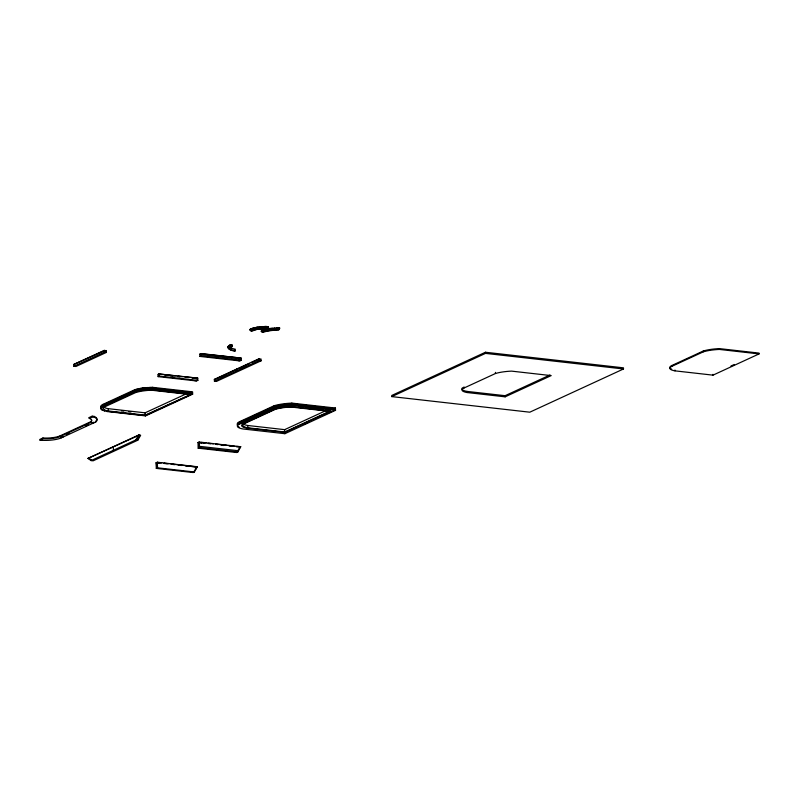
<?xml version="1.0" encoding="UTF-8"?>
<svg xmlns="http://www.w3.org/2000/svg" width="799" height="799" viewBox="0 0 799 799"><rect width="100%" height="100%" fill="white"/><g stroke="black" fill="none" stroke-linecap="round" stroke-linejoin="round"><path stroke-width="1.2" d="M100.974 406.641L103.131 404.294L134.582 389.792L142.582 387.944L152.529 387.325L192.569 391.84L192.599 392.589L190.352 393.617M192.599 392.589L152.559 388.064L141.063 388.923L134.612 390.531L103.161 405.043L101.203 406.441L101.243 407.85M101.024 407.74L103.201 405.862L134.651 391.36L141.103 389.752L152.589 388.893L192.639 393.408L192.669 394.157L145.558 415.88L107.076 411.535L102.452 410.267L101.044 408.219M192.669 394.157L152.629 389.632L141.133 390.491L134.681 392.109L103.231 406.611L101.074 408.958M228.045 347.175L228.684 345.747L230.671 344.599L232.279 344.788L232.349 346.357A13.853 3.516 -2.5 0 0 235.335 350.761L234.227 351.031A14.282 3.625 -2.5 0 1 231.151 346.486L231.58 345.448L231.151 346.486M231.58 345.448L229.373 346.017L228.065 347.445L229.453 349.223L231.41 349.942L231.38 349.203M201.168 354.556L240.339 358.981L238.432 360.758M195.365 469.143L196.085 467.315M160.09 463.021L156.055 462.791L156.304 468.384L193.178 472.549L194.417 471.979L197.323 466.746L194.247 471.16M238.791 449.118L237.683 451.125L239.79 447.899M198.322 442.406L198.172 448.179L236.614 452.524L237.852 451.954L240.749 446.711L199.161 442.017L198.512 446.711L198.322 442.406L204.444 443.095M91.086 460.584L135.76 439.979L138.597 435.046L139.256 435.115L137.068 438.911L137.798 439.001L139.985 435.205L140.644 435.275L137.798 440.209L93.133 460.813L91.086 460.584L87.94 458.406L138.597 435.046M250.926 330.247L257.578 328.019L268.464 327.46L268.424 326.711L266.087 326.451L257.877 326.991L251.515 328.579L250.007 329.398L250.047 330.147L251.685 331.156L258.107 329.098L267.275 328.848L267.935 327.7M250.956 331.066L257.608 328.848L267.965 328.529M250.047 330.147L257.917 327.73L268.464 327.46M73.798 364.434L104.299 350.362L105.738 351.51L105.688 350.521L106.347 350.601L106.427 352.409L75.925 366.481L73.878 366.242L73.798 364.434L104.959 350.441M73.878 366.242L104.379 352.179L106.427 352.409M200.289 353.957L200.329 354.946L201.128 353.567L241.168 358.092L241.268 360.369L239.55 360.659L240.03 360.938L199.99 356.424L199.89 354.137L203.955 354.366M158.861 373.952L197.743 378.117L197.842 380.404L196.125 380.684L196.604 380.973L158.122 376.629L158.022 374.341L158.462 375.15L158.861 373.952L175.84 375.87M199.99 356.424L201.228 355.855L241.268 360.369M158.122 376.629L159.361 376.059L197.842 380.404M267.206 327.28L268.424 326.711M264.938 328.579L266.087 326.451L260.694 327.21M261.653 330.317L261.213 331.275L262.561 331.166A22.582 5.733 -2.5 0 1 278.631 328.788L279.63 328.589L279.59 327.85L269.653 328.469L262.731 329.947L261.213 331.275M262.092 331.375L262.122 332.204L262.591 331.984A22.582 5.733 -2.5 0 1 278.671 329.607L279.101 328.838M102.002 407.27A14.282 3.625 -2.5 0 1 104.04 405.133L135.49 390.631A22.582 5.733 -2.5 0 1 151.56 388.254L191.72 392.489M105.198 405.443L113.059 401.817M115.306 400.788L132.155 393.018M278.372 328.409L279.59 327.85M151.301 387.885L152.529 387.325L152.06 389.133L152.589 388.893L152.629 389.632L151.401 390.202A21.903 5.553 -2.5 0 0 135.81 392.499L105.308 406.571A13.853 3.516 -2.5 0 0 108.294 410.976L145.178 415.14L191.261 394.307L152.1 389.882M91.655 419.924A21.903 5.553 -2.5 0 1 90.597 421.782L60.095 435.845A13.853 3.516 -2.5 0 1 42.946 437.972L39.95 439.36L39.98 440.099L41.778 440.299A15.71 3.985 -2.5 0 0 61.233 437.892L95.82 421.932L95.79 421.193M279.131 329.667L278.442 329.977A21.903 5.553 -2.5 0 0 262.851 332.284L262.122 332.204M39.98 440.099L42.976 438.721A13.853 3.516 -2.5 0 0 60.125 436.594L63.271 436.943M234.077 350.491L234.606 350.252L234.646 351.081M93.743 422.132L93.783 422.881L90.637 422.521A21.903 5.553 -2.5 0 0 89.208 418.296L89.168 417.547L92.165 416.169L94.172 416.399A24.839 6.302 -2.5 0 1 96.24 420.773M89.208 418.296L92.195 416.918L94.202 417.138A24.839 6.302 -2.5 0 1 95.82 421.932M66.627 434.636L68.894 433.597M85.843 425.777L88.1 424.738M185.548 376.968L197.743 378.117M241.168 358.092L200.729 353.747M194.996 380.793L196.234 380.214M214.342 379.345L259.006 358.751L259.665 358.821L259.705 359.81L261.053 358.981L261.133 360.788L216.469 381.393L214.422 381.163L214.342 379.345L215.001 379.425L215.041 380.414M216.11 378.906L249.618 363.455M251.845 362.426L259.665 358.821M221.313 376.928L225.777 374.871M240.299 368.169L243.645 366.631M103.77 407.13A13.853 3.516 -2.5 0 0 108.195 408.659L145.078 412.823L187.505 393.258M214.422 381.163L259.086 360.559L261.133 360.788M243.226 368.209L245.463 367.18M107.605 411.295L145.208 415.54L191.261 394.307M87.94 458.406L139.256 435.115M137.728 436.234L139.985 435.205M237.523 424.479A15.71 3.985 -2.5 0 1 239.57 421.672L274.167 405.722A24.839 6.302 -2.5 0 1 291.845 403.105L335.44 408.029L335.47 408.738L333.223 409.777M237.553 425.188A15.71 3.985 -2.5 0 1 239.6 422.381L274.197 406.431A24.839 6.302 -2.5 0 1 291.885 403.815L335.47 408.738M239.64 423.28L274.237 407.32A24.839 6.302 -2.5 0 1 291.915 404.703L335.51 409.627L335.54 410.336L284.883 433.697L243.066 428.983A15.71 3.985 -2.5 0 1 239.67 423.989L239.64 423.28A15.71 3.985 -2.5 0 0 239.46 427.335M244.724 421.413L249.208 419.345M251.455 418.306L275.046 407.43L275.086 408.319M239.67 423.989L274.267 408.029A24.839 6.302 -2.5 0 1 291.955 405.423L335.54 410.336M156.454 462.611L156.644 466.916L157.293 462.222L197.323 466.746M198.172 448.179L199.41 447.61L237.852 451.954M156.304 468.384L157.543 467.815L194.417 471.979M240.749 446.711L236.684 446.481M243.325 423.949A13.853 3.516 -2.5 0 0 247.75 425.487L284.634 429.652L327.071 410.077M333.233 409.038L335.44 408.029M284.734 431.969L329.398 411.365L290.966 407.021A21.903 5.553 -2.5 0 0 275.365 409.328L244.864 423.4A13.853 3.516 -2.5 0 0 247.85 427.805L284.734 431.969L284.634 429.652M287.111 431.949L284.853 432.988L284.883 433.697M303.99 424.169L308.494 422.092M324.254 414.821L331.006 411.705M333.263 410.666L335.51 409.627M485.442 352.249L391.73 395.475L391.78 396.604L529.787 412.194L623.51 368.968L623.46 367.83L485.442 352.249L485.492 353.388L391.78 396.604M464.039 388.004L495.49 373.503A22.582 5.733 -2.5 0 1 511.56 371.126L551.19 375.6L505.138 396.833L467.115 392.539A14.282 3.625 -2.5 0 1 464.039 388.004L463.989 386.866M461.962 388.574A14.282 3.625 -2.5 0 0 467.065 391.41L505.088 395.695L550.012 374.981M671.859 365.493L703.31 350.991A22.582 5.733 -2.5 0 1 719.39 348.614L759.01 353.088L759.05 353.917L712.998 375.15L674.985 370.856A14.282 3.625 -2.5 0 1 671.899 366.322L671.859 365.493A14.282 3.625 -2.5 0 0 671.699 369.188M671.899 366.322L703.35 351.82A22.582 5.733 -2.5 0 1 719.42 349.443L759.05 353.917M730.935 366.042L734.301 364.484M252.834 328.898L253.673 327.85M261.682 331.066L269.682 329.218L279.63 328.589M255.65 327.999L256.799 327.75M485.492 353.388L623.51 368.968M250.007 329.398L251.615 329.578M231.62 346.277L232.349 346.357M207.63 354.786L211.306 355.195M214.971 355.615L217.418 355.885M222.322 356.444L224.769 356.714M228.434 357.133L232.11 357.543M235.785 357.962L239.45 358.371M199.89 354.137L202.317 354.416M178.267 376.149L183.121 376.699M164.434 374.841L166.831 375.111M170.447 375.52L174.052 375.92M177.658 376.329L181.263 376.738M184.879 377.148L188.484 377.557M192.09 377.957L195.695 378.366M170.047 375.7L172.454 375.969M177.258 376.519L179.665 376.788M145.698 389.522A22.582 5.733 -2.5 0 1 151.6 389.083L155.735 389.552M158.182 389.832L163.076 390.381M165.523 390.661L169.198 391.071M171.645 391.35L176.539 391.9M178.986 392.179L183.88 392.728M186.337 393.008L191.231 393.557L191.191 392.728M294.831 405.473L291.116 405.053A22.582 5.733 -2.5 0 0 285.223 405.493M298.546 405.892L302.262 406.311M305.977 406.731L309.692 407.15M313.408 407.57L315.885 407.85M319.6 408.269L323.315 408.688M325.792 408.968L330.746 409.527M151.401 390.202L189.842 394.536M121.408 410.856L123.805 411.125M128.619 411.665L131.026 411.934M201.208 442.476L206.102 443.026M208.549 443.305L213.443 443.854M215.89 444.134L226.896 445.373M229.343 445.652L234.237 446.202M208.11 443.505L210.556 443.785M215.45 444.334L217.897 444.614M221.563 445.033L225.228 445.442M228.904 445.852L232.569 446.271M236.244 446.681L239.91 447.1M197.922 442.586L201.598 443.006M221.163 445.213L223.61 445.492M199.351 446.321L238.521 450.746M135.76 439.979L137.798 440.209M156.894 462.401L161.748 462.951M164.175 463.23L169.028 463.78M171.455 464.049L196.924 466.926M163.735 463.43L167.371 463.839M171.006 464.249L174.651 464.668M178.287 465.078L181.922 465.487M185.568 465.897L187.995 466.167M191.63 466.576L195.266 466.996M156.055 462.791L158.482 463.07M90.137 459.115L91.745 460.234L88.599 458.476M145.208 415.54L145.078 412.823M719.39 348.614L719.42 349.443M712.968 374.322L712.998 375.15M703.31 350.991L703.35 351.82M674.945 370.037L674.985 370.856M505.088 395.695L505.138 396.833M495.44 372.364L495.49 373.503M467.065 391.41L467.115 392.539M291.845 403.105L291.885 403.815M291.915 404.703L291.955 405.423M290.866 404.713L290.966 407.021M278.631 328.788L278.671 329.607M277.932 327.85L277.962 328.599M276.244 327.9L276.274 328.649M274.566 327.989L274.596 328.729M272.888 328.109L272.928 328.858M271.251 328.269L271.28 329.018M274.167 405.722L274.197 406.431M274.237 407.32L274.267 408.029M269.653 328.469L269.682 329.218M268.104 328.709L268.134 329.448M266.626 328.968L266.656 329.717M265.228 329.268L265.268 330.017M264.429 326.461L264.469 327.2M263.93 329.597L263.96 330.337M263.55 327.47L263.59 328.299M262.761 326.521L262.791 327.26M262.731 329.947L262.761 330.686M262.561 331.166L262.591 331.984M262.012 327.54L262.052 328.369M261.093 326.621L261.123 327.37M260.494 327.66L260.534 328.489M259.465 326.781L259.495 327.53M259.006 327.82L259.046 328.649M257.877 326.991L257.917 327.73M257.578 328.019L257.608 328.848M259.006 358.751L259.086 360.559M256.379 327.23L256.409 327.98M256.209 328.259L256.249 329.078M254.971 327.52L255.001 328.269M254.951 328.529L254.981 329.358M253.782 328.828L253.822 329.657M252.754 329.158L252.784 329.987M252.524 328.199L252.554 328.948M251.855 329.518L251.885 330.367M251.515 328.579L251.545 329.328M250.676 328.978L250.706 329.727M247.75 425.487L247.85 427.805M240.339 358.981L240.389 360.269M239.57 421.672L239.6 422.381M236.674 369.048L236.754 370.856M235.335 350.761L235.266 349.183A13.853 3.516 -2.5 0 1 230.472 347.265M234.197 350.202L234.227 351.031M230.671 344.599L230.701 345.348M230.202 344.818L230.232 345.567M230.302 348.863L230.332 349.602M229.343 345.278L229.373 346.017M229.423 348.484L229.453 349.223M228.684 345.747L228.714 346.486M228.744 348.074L228.774 348.813M228.244 346.217L228.274 346.966M228.284 347.635L228.314 348.374M228.025 346.696L228.075 347.915M216.429 380.574L216.469 381.393M201.128 353.567L201.228 355.855M197.343 378.297L197.443 380.584M199.161 442.017L199.41 447.61M159.261 373.772L159.361 376.059M157.293 462.222L157.543 467.815M151.56 388.254L151.6 389.083M150.861 387.325L150.891 388.074M150.921 388.893L150.961 389.642M149.173 387.375L149.203 388.114M149.243 388.943L149.273 389.692M147.495 387.455L147.525 388.204M147.555 389.033L147.595 389.772M145.817 387.585L145.857 388.324M145.887 389.153L145.917 389.902M144.18 387.745L144.21 388.494M144.249 389.313L144.279 390.062M145.528 415.14L145.558 415.88M142.582 387.944L142.612 388.694M142.641 389.512L142.681 390.262M141.033 388.184L141.063 388.923M141.103 389.752L141.133 390.491M139.555 388.444L139.585 389.193M139.625 390.012L139.655 390.761M138.157 388.743L138.197 389.483M138.227 390.312L138.257 391.061M136.859 389.073L136.889 389.812M136.929 390.641L136.959 391.38M135.66 389.423L135.69 390.162M135.73 390.991L135.76 391.73M135.49 390.631L135.53 391.46M134.582 389.792L134.612 390.531M134.651 391.36L134.681 392.109M113.268 446.721L113.418 450.276M108.195 408.659L108.294 410.976L107.076 411.535L107.046 410.796M104.299 350.362L104.379 352.179M104.379 410.247L104.409 410.986M104.04 405.133L104.08 405.962A14.282 3.625 -2.5 0 0 103.291 406.371M103.131 404.294L103.161 405.043M103.201 405.862L103.231 406.611M102.272 404.743L102.302 405.493M102.332 406.321L102.372 407.061M102.422 409.527L102.452 410.267M101.613 405.213L101.643 405.962M101.683 406.791L101.713 407.53M101.773 409.857L101.273 408.679L101.313 409.418M101.173 405.692L101.203 406.441M101.243 407.26L101.273 408.009M100.964 406.172L101.004 407.39M94.172 416.399L94.202 417.138M92.165 416.169L92.195 416.918M90.597 421.782L90.637 422.521L60.125 436.594L60.095 435.845M61.193 437.143L61.233 437.892M42.946 437.972L42.976 438.721M41.748 439.56L41.778 440.299M462.182 388.134A14.282 3.625 -2.5 0 1 462.591 387.705M241.787 423.2A14.282 3.625 -2.5 0 1 242.207 422.771M242.806 422.341A14.282 3.625 -2.5 0 1 243.595 421.932M276.124 407.12A22.582 5.733 -2.5 0 1 278.471 406.561M279.74 406.301A22.582 5.733 -2.5 0 1 282.407 405.852M89.168 417.547A21.903 5.553 -2.5 0 1 89.798 417.857M90.337 418.177A21.903 5.553 -2.5 0 1 90.786 418.506M136.609 391.15A22.582 5.733 -2.5 0 1 138.956 390.591M140.215 390.341A22.582 5.733 -2.5 0 1 142.881 389.892M102.272 407.23A14.282 3.625 -2.5 0 1 102.681 406.801M137.867 389.612A21.903 5.553 -2.5 0 1 139.036 389.343M230.192 349.003A14.282 3.625 -2.5 0 1 231.111 345.667M274.057 328.699A21.903 5.553 -2.5 0 1 275.485 328.579M275.116 409.028L243.665 423.53A14.282 3.625 -2.5 0 0 246.751 428.074L284.764 432.369L330.816 411.125L291.186 406.651A22.582 5.733 -2.5 0 0 275.116 409.028"/></g></svg>
